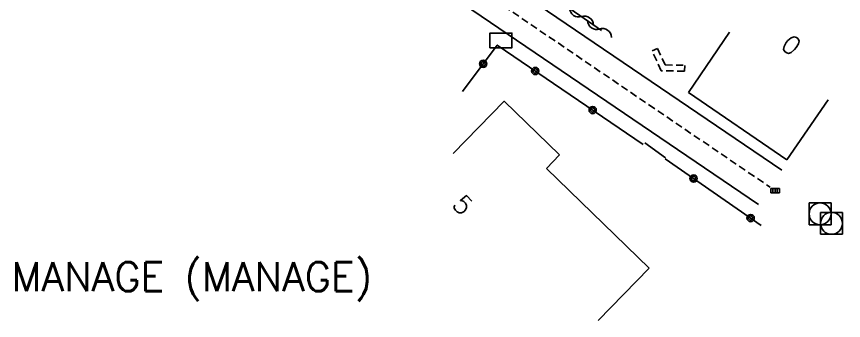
# Model space of a CAD drawing. Header units: millimetres. Extents: x 119599 to 140000, y 124063 to 129001.
# Drawn here: x 139899.6 to 139956.2, y 128499.7 to 128520.5 of the extents above; entities that cross this region are included whole.
import ezdxf
from ezdxf.enums import TextEntityAlignment as Align

# ---------------------------------------------------------------- set-up
doc = ezdxf.new("R2010")
doc.units = ezdxf.units.MM
doc.linetypes.add('DASHED', pattern=[0.75, 0.5, -0.25])
doc.layers.get('0').update_dxf_attribs({"linetype": 'CONTINUOUS'})
for name, color, linetype in [('W0001', 6, 'DASHED'), ('W0008', 7, 'CONTINUOUS'), ('W0100', 7, 'CONTINUOUS'), ('W0105', 7, 'CONTINUOUS'), ('W0112', 1, 'DASHED'), ('W0310', 3, 'CONTINUOUS'), ('W0322', 7, 'CONTINUOUS'), ('W0400', 7, 'CONTINUOUS'), ('W0420', 7, 'CONTINUOUS'), ('W0980', 7, 'CONTINUOUS'), ('W0991', 7, 'CONTINUOUS'), ('W1471', 7, 'CONTINUOUS')]:
    doc.layers.add(name, color=color, linetype=linetype)
doc.styles.get("Standard").update_dxf_attribs({"font": 'romans.shx', "width": 0.85})

# ---------------------------------------------------------------- blocks, each defined once
blk = doc.blocks.new('t310o')
at = {"color": 0, "linetype": 'Continuous'}
for centre, start, end in [((-0.5, 0.375), 216.8699, 323.1304), ((0.5, -0.375), 36.8699, 143.1303)]:
    blk.add_arc(centre, 0.625, start, end, dxfattribs=at)
blk = doc.blocks.new('T1471')
at = {"color": 0, "linetype": 'Continuous', "flags": 128}
blk.add_lwpolyline([(-0.75, -0.5), (-0.75, 0.5), (0.75, 0.5), (0.75, -0.5), (-0.75, -0.5)], dxfattribs=at)
blk = doc.blocks.new('T400')
for p, q in [((-0.15, 0.3), (0.15, 0.3)), ((-0.15, -0.25), (-0.15, 0.3)), ((-0.15, 0.15), (0.15, 0.15)), ((-0.15, 0), (0.15, 0)), ((0.15, 0.3), (0.15, -0.25)), ((-0.15, -0.15), (0.15, -0.15)), ((-0.15, -0.25), (-0.15, -0.3)), ((-0.15, -0.3), (0.15, -0.3)), ((0.15, -0.3), (0.15, -0.25))]:
    blk.add_line(p, q)
blk = doc.blocks.new('T420')
for p, q in [((0.75, 0.75), (-0.75, 0.75)), ((-0.75, 0.75), (-0.75, -0.75)), ((0.75, 0.75), (0.75, -0.75)), ((0.75, -0.75), (-0.75, -0.75))]:
    blk.add_line(p, q)
blk.add_ellipse((0, 0), major_axis=(-0.53, 0.53), ratio=1, start_param=3.926991, end_param=10.210176)
blk = doc.blocks.new('t322o')
at = {"color": 0, "linetype": 'Continuous'}
for radius in [0.25, 0.15]:
    blk.add_circle((0, 0), radius, dxfattribs=at)

msp = doc.modelspace()

# ---------------------------------------------------------------- linework, layer by layer
at = {"layer": 'W0001'}
msp.add_line((139927.978, 128524.572), (139951.173, 128508.786), dxfattribs=at)
at = {"layer": 'W0008'}
for points in [[(139927.877, 128526.371), (139928.281, 128526.081), (139951.963, 128509.961)], [(139926.109, 128524.13), (139926.499, 128523.863), (139950.383, 128507.61)]]:
    msp.add_lwpolyline(points, dxfattribs=at)
at = {"layer": 'W0100'}
for p, q in [((139948.4, 128519.4), (139945.575, 128515.275)), ((139952.318, 128510.657), (139945.575, 128515.275)), ((139955.143, 128514.782), (139952.318, 128510.657)), ((139935.868, 128510.072), (139936.767, 128510.997)), ((139935.868, 128510.072), (139942.898, 128503.244)), ((139939.414, 128499.657), (139942.898, 128503.244))]:
    msp.add_line(p, q, dxfattribs=at)
msp.add_lwpolyline([(139929.492, 128511.092), (139932.976, 128514.679), (139936.767, 128510.997)], dxfattribs=at)
at = {"layer": 'W0105'}
msp.add_line((139942.593, 128511.822), (139944.01, 128510.796), dxfattribs=at)
at = {"layer": 'W0112'}
for p, q in [((139943.723, 128516.768), (139943.1, 128518.122)), ((139945.315, 128516.732), (139943.723, 128516.768))]:
    msp.add_line(p, q, dxfattribs=at)
for points in [[(139943.1, 128518.122), (139943.463, 128518.289), (139943.982, 128517.162)], [(139943.982, 128517.162), (139945.324, 128517.132), (139945.315, 128516.732)]]:
    msp.add_lwpolyline(points, dxfattribs=at)
at = {"layer": 'W0310'}
msp.add_line((139923.894, 128530.458), (139939.643, 128519.524), dxfattribs=at)
at = {"layer": 'W0322'}
msp.add_line((139943.985, 128510.736), (139950.563, 128506.168), dxfattribs=at)
msp.add_lwpolyline([(139930.12, 128515.335), (139932.498, 128518.519), (139942.494, 128511.712)], dxfattribs=at)

# ---------------------------------------------------------------- block references
at = {"layer": 'W0310', "rotation": 325.2290473739101}
for p in [(139938.269, 128520.478), (139939.501, 128519.622)]:
    msp.add_blockref('t310o', p, dxfattribs=at)
at = {"layer": 'W0322'}
for p, rotation in [((139931.541, 128517.238), 53.245308797874), ((139935.102, 128516.745), 325.7462793421258), ((139939.029, 128514.072), 325.7462793421258), ((139945.936, 128509.381), 325.2225338766395), ((139949.837, 128506.672), 325.2225338766395)]:
    msp.add_blockref('t322o', p, dxfattribs=dict(at, rotation=rotation))
at = {"layer": 'W0400', "rotation": 90}
msp.add_blockref('T400', (139951.511, 128508.542), dxfattribs=at)
at = {"layer": 'W0420'}
for p in [(139954.588, 128506.964), (139955.365, 128506.31)]:
    msp.add_blockref('T420', p, dxfattribs=at)
at = {"layer": 'W1471'}
msp.add_blockref('T1471', (139932.753, 128518.843), dxfattribs=at)

# ---------------------------------------------------------------- texts
at = {"layer": 'W0980'}
msp.add_text('MANAGE (MANAGE)', height=2, dxfattribs=at).set_placement((139911.61, 128502.513), align=Align.MIDDLE)
at = {"layer": 'W0991'}
for s, rotation, p in [('0', 320.0022, (139952.619, 128518.52)), ('5', 315.8448, (139930.145, 128507.576))]:
    msp.add_text(s, height=1.25, rotation=rotation, dxfattribs=at).set_placement(p, align=Align.MIDDLE)

doc.saveas('drawing.dxf')
